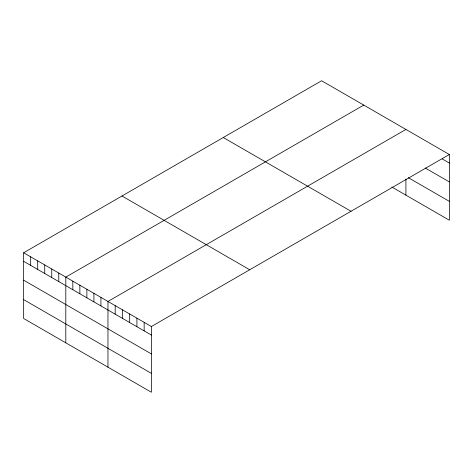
<?xml version="1.0" encoding="UTF-8"?>
<svg xmlns="http://www.w3.org/2000/svg" width="473" height="473" viewBox="0 0 473 473"><rect width="100%" height="100%" fill="white"/><g stroke="black" fill="none" stroke-linecap="round" stroke-linejoin="round"><path stroke-width="0.71" d="M449.35 154.505L151.395 326.524L151.395 392.247L23.65 318.495L23.65 252.771L321.605 80.753L449.35 154.505L449.35 220.229L391.863 187.036M363.761 105.089L65.806 277.113L65.806 342.836M405.917 129.425L107.962 301.449L107.962 367.172M442.113 158.869L449.35 163.049M425.221 167.986L449.35 181.916M408.329 177.677L449.35 201.356M223.28 137.519L351.025 211.271M121.975 196.005L249.72 269.758M23.65 252.771L151.395 326.524M23.65 261.321L151.395 335.073M23.65 280.187L151.395 353.94M23.65 299.628L151.395 373.38M405.917 179.078L405.917 195.148M144.153 322.35L144.153 330.893M136.916 318.169L136.916 326.713M129.679 313.989L129.679 322.533M122.436 309.809L122.436 318.359M115.199 305.629L115.199 314.178M100.932 297.393L100.932 305.942M93.908 293.337L93.908 301.886M86.884 289.281L86.884 297.83M79.86 285.225L79.86 293.774M72.83 281.169L72.83 289.713M58.782 273.057L58.782 281.601M51.752 269.001L51.752 277.545M44.728 264.945L44.728 273.489M37.704 260.889L37.704 269.433M30.674 256.833L30.674 265.377"/></g></svg>
